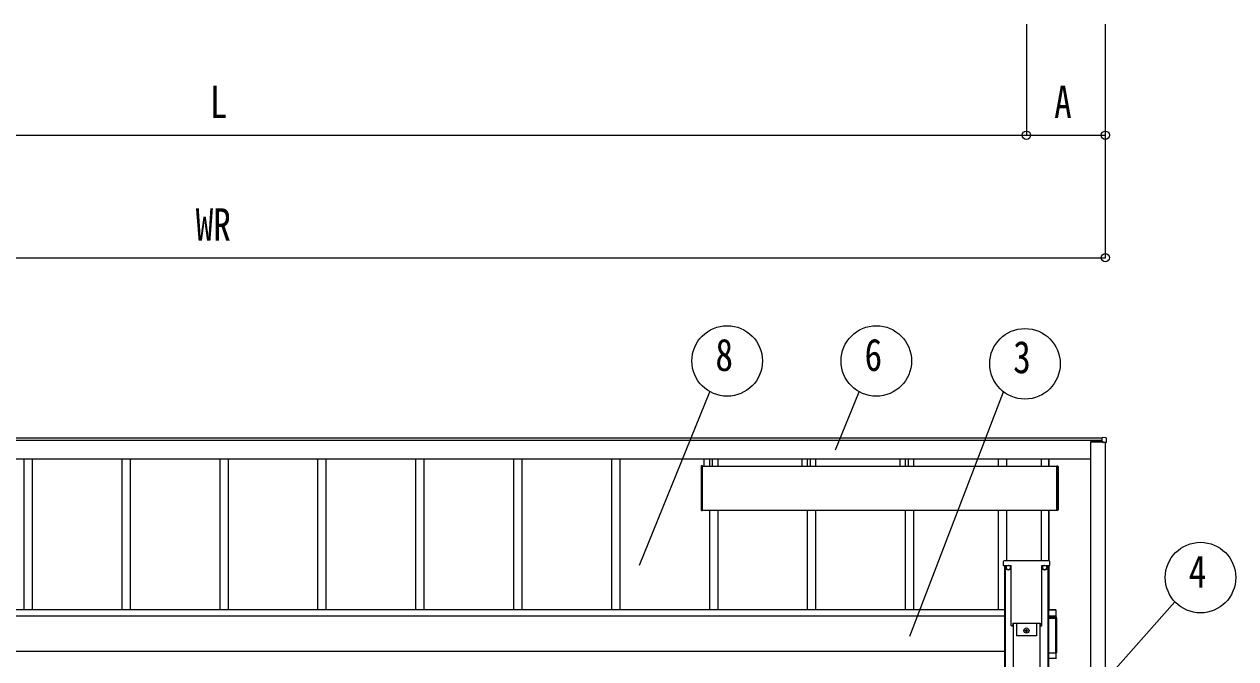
# Model space of a CAD drawing. Units: millimetres, scale not verified. Extents: x -8410 to 8410, y -5940 to 5940.
# Drawn here: x -5469 to -2994, y 1517 to 2812 of the extents above; entities that cross this region are included whole.
import ezdxf
from ezdxf.enums import TextEntityAlignment as Align

# ---------------------------------------------------------------- set-up
doc = ezdxf.new("R2010")
doc.units = ezdxf.units.MM
doc.header["$LTSCALE"] = 30
doc.layers.add('0-5_YKK_A1', color=4, linetype='Continuous')
doc.layers.add('0-6_YKK_D', color=6, linetype='Continuous')
doc.styles.add('ＭＳ ゴシック', font='')
doc.styles.get('ＭＳ ゴシック').set_extended_font_data('MS Gothic')

msp = doc.modelspace()

# ---------------------------------------------------------------- linework, layer by layer
at = {"layer": '0-5_YKK_A1'}
for p, q in [((-3267.46, 1967.52), (-6864.46, 1967.52)), ((-3267.46, 1967.52), (-6864.46, 1967.52)), ((-3267.46, 1962.52), (-6864.46, 1962.52)), ((-3290.96, 1960.02), (-3290.96, 1959.99)), ((-3266.26, 1960.02), (-3290.96, 1960.02)), ((-3290.96, 1959.99), (-3290.96, 353.03)), ((-3290.46, 1959.96), (-3265.96, 1959.96)), ((-3259.93, 1968.61), (-3267.46, 1969.1)), ((-3267.46, 1966.9), (-3267.46, 1969.1)), ((-3259.93, 1968.61), (-3267.46, 1969.1)), ((-3267.46, 1966.38), (-3267.46, 1966.9)), ((-3267.46, 1960.68), (-3267.46, 1966.38)), ((-3267.46, 1960.68), (-3266.24, 1960.69)), ((-3267.46, 1960.4), (-3267.46, 1960.68)), ((-3267.46, 1960.4), (-3266.26, 1960.4)), ((-3266.46, 1960.4), (-3266.46, 1960.22)), ((-3266.46, 1960.22), (-3266.46, 1960.02)), ((-3265.96, 1960.24), (-3265.96, 1960.1)), ((-3265.96, 1958.91), (-3265.96, 1960.1)), ((-3265.64, 1960.09), (-3265.64, 1958.89)), ((-3259.93, 1958.91), (-3265.64, 1958.89)), ((-3260.96, 1958.91), (-3260.96, 353.97)), ((-3259.93, 1968.61), (-3259.93, 1968.61)), ((-3259.46, 1968.12), (-3259.46, 1965.97)), ((-3259.46, 1965.97), (-3259.46, 1958.94)), ((-6840.96, 1925.6), (-3290.96, 1925.6)), ((-5468.96, 1617.1), (-5468.96, 1925.6)), ((-5451.96, 1617.1), (-5451.96, 1925.6)), ((-5268.96, 1617.1), (-5268.96, 1925.6)), ((-5251.96, 1617.1), (-5251.96, 1925.6)), ((-5068.96, 1617.1), (-5068.96, 1925.6)), ((-5051.96, 1617.1), (-5051.96, 1925.6)), ((-4868.96, 1617.1), (-4868.96, 1925.6)), ((-4851.96, 1617.1), (-4851.96, 1925.6)), ((-4668.96, 1617.1), (-4668.96, 1925.6)), ((-4651.96, 1617.1), (-4651.96, 1925.6)), ((-4468.96, 1617.1), (-4468.96, 1925.6)), ((-4451.96, 1617.1), (-4451.96, 1925.6)), ((-4268.96, 1617.1), (-4268.96, 1925.6)), ((-4251.96, 1617.1), (-4251.96, 1925.6)), ((-4086.47, 1910), (-4086.47, 1821.19)), ((-4083.97, 1911.1), (-4085.53, 1911)), ((-4083.97, 1910.1), (-4083.97, 1911.1)), ((-4079.96, 1910.6), (-4079.96, 1925.6)), ((-4068.96, 1910.6), (-4068.96, 1925.6)), ((-4062.96, 1910.6), (-4062.96, 1925.6)), ((-4051.96, 1910.6), (-4051.96, 1925.6)), ((-3879.96, 1910.6), (-3879.96, 1925.6)), ((-3868.96, 1910.6), (-3868.96, 1925.6)), ((-3862.96, 1910.6), (-3862.96, 1925.6)), ((-3851.96, 1910.6), (-3851.96, 1925.6)), ((-3679.96, 1910.6), (-3679.96, 1925.6)), ((-3668.96, 1910.6), (-3668.96, 1925.6)), ((-3662.96, 1910.6), (-3662.96, 1925.6)), ((-3651.96, 1910.6), (-3651.96, 1925.6)), ((-3479.96, 1925.6), (-3479.96, 1910.6)), ((-3479.96, 1925.6), (-3479.96, 1910.6)), ((-3462.66, 1925.6), (-3462.66, 1910.6)), ((-3391.96, 1925.6), (-3391.96, 1910.6)), ((-3391.96, 1925.6), (-3391.96, 1910.6)), ((-3391.66, 1925.6), (-3391.66, 1910.6)), ((-3391.66, 1925.6), (-3391.66, 1910.6)), ((-3376.96, 1925.6), (-3376.96, 1910.6)), ((-3376.96, 1925.6), (-3376.96, 1910.6)), ((-3375.96, 1925.6), (-3375.96, 1910.6)), ((-3375.96, 1925.6), (-3375.96, 1910.6)), ((-3359.97, 1911.1), (-3358.41, 1911)), ((-3359.97, 1910.1), (-3359.97, 1911.1)), ((-3357.47, 1910), (-3357.47, 1821.19)), ((-4083.97, 1820.6), (-3359.97, 1820.6)), ((-4068.96, 1617.1), (-4068.96, 1820.6)), ((-4051.96, 1617.1), (-4051.96, 1820.6)), ((-3868.96, 1617.1), (-3868.96, 1820.6)), ((-3851.96, 1617.1), (-3851.96, 1820.6)), ((-3668.96, 1617.1), (-3668.96, 1820.6)), ((-3651.96, 1617.1), (-3651.96, 1820.6)), ((-3479.96, 1820.6), (-3479.96, 1617.1)), ((-3462.66, 1820.6), (-3462.66, 1717.39)), ((-3391.96, 1820.6), (-3391.96, 1717.39)), ((-3391.66, 1820.6), (-3391.66, 1717.39)), ((-3376.96, 1820.6), (-3376.96, 1717.39)), ((-3375.96, 1820.6), (-3375.96, 1717.3)), ((-3469.33, 1707.89), (-3454.32, 1707.89)), ((-3453.79, 1717.39), (-3467.37, 1717.39)), ((-3463.46, 1707.89), (-3463.46, 1703.89)), ((-3454.46, 1707.89), (-3454.46, 1703.89)), ((-3454.32, 1707.89), (-3453.32, 1707.89)), ((-3452.3, 1717.39), (-3453.79, 1717.39)), ((-3453.22, 1707.89), (-3453.32, 1707.89)), ((-3453.21, 1584.53), (-3453.21, 1707.74)), ((-3451.92, 1717.39), (-3452.3, 1717.39)), ((-3392, 1717.39), (-3451.92, 1717.39)), ((-3391.62, 1717.39), (-3392, 1717.39)), ((-3390.13, 1717.39), (-3391.62, 1717.39)), ((-3390.71, 1584.53), (-3390.71, 1707.74)), ((-3390.7, 1707.89), (-3390.6, 1707.89)), ((-3390.6, 1707.89), (-3389.6, 1707.89)), ((-3376.55, 1717.39), (-3390.13, 1717.39)), ((-3389.6, 1707.89), (-3374.59, 1707.89)), ((-3389.46, 1707.89), (-3389.46, 1703.89)), ((-3380.46, 1707.89), (-3380.46, 1703.89)), ((-3378.16, 1707.49), (-3378.16, 360.39)), ((-3376.96, 1707.49), (-3376.96, 360.39)), ((-3375.96, 1707.49), (-3375.96, 1617.1)), ((-3374.59, 1707.89), (-3374.09, 1707.89)), ((-3374.09, 1707.89), (-3374.56, 1715.51)), ((-3466.96, 1617.1), (-6664.96, 1617.1)), ((-3466.96, 1617.1), (-6664.96, 1617.1)), ((-3361.96, 1617.1), (-3376.96, 1617.1)), ((-3361.96, 1617.1), (-3376.96, 1617.1)), ((-3361.96, 1617.04), (-3376.96, 1617.04)), ((-3361.96, 1616.52), (-3376.96, 1616.52)), ((-3361.96, 1617.1), (-3361.96, 1617.04)), ((-3361.96, 1617.1), (-3361.96, 1617.1)), ((-3361.96, 1617.04), (-3361.96, 1616.52)), ((-3361.96, 1616.52), (-3361.96, 1604.03)), ((-3466.96, 1604.1), (-6664.96, 1604.1)), ((-3452.85, 1584.39), (-3453.2, 1584.39)), ((-3452.85, 1584.39), (-3452.35, 1584.39)), ((-3452.35, 1584.39), (-3450.31, 1584.39)), ((-3450, 1589.72), (-3450.31, 1584.39)), ((-3449.46, 1589.72), (-3449.46, 358.74)), ((-3442.46, 1589.72), (-3442.46, 1563.89)), ((-3401.46, 1589.72), (-3401.46, 1563.89)), ((-3394.46, 1589.72), (-3394.46, 358.74)), ((-3393.61, 1584.39), (-3391.57, 1584.39)), ((-3391.57, 1584.39), (-3391.07, 1584.39)), ((-3391.07, 1584.39), (-3390.72, 1584.39)), ((-3361.96, 1604.03), (-3376.96, 1604.03)), ((-3361.96, 1601.93), (-3376.96, 1601.93)), ((-3376.96, 1600.07), (-3376.96, 1600.07)), ((-3376.46, 1600.55), (-3362.26, 1600.55)), ((-3376.46, 1600.47), (-3376.46, 1600.55)), ((-3376.46, 1600.47), (-3361.96, 1600.47)), ((-3361.96, 1604.03), (-3361.96, 1602.5)), ((-3361.96, 1600.56), (-3361.96, 1602.5)), ((-3361.96, 1529.57), (-3361.96, 1600.47)), ((-3360.46, 1600.55), (-3360.46, 1602.67)), ((-3360.46, 1600.55), (-3360.46, 1529.65)), ((-3401.46, 1563.89), (-3442.46, 1563.89)), ((-3421.48, 1573.45), (-3421.48, 1572.49)), ((-3466.96, 1532.34), (-6664.96, 1532.34)), ((-3361.96, 1517.65), (-3376.96, 1517.65)), ((-3376.46, 1529.57), (-3361.96, 1529.57)), ((-3361.96, 1529.57), (-3361.96, 1517.65)), ((-3361.96, 1517.65), (-3361.96, 1517.18))]:
    msp.add_line(p, q, dxfattribs=at)
for points in [[(-4085.53, 1820.19), (-4083.97, 1820.1), (-4083.97, 1821.1), (-4083.97, 1910.1)], [(-4083.97, 1910.6), (-3359.97, 1910.6), (-3359.97, 1820.6)], [(-3358.41, 1820.19), (-3359.97, 1820.1), (-3359.97, 1821.1), (-3359.97, 1910.1)], [(-3469.36, 1715.51), (-3469.83, 1707.89), (-3469.33, 1707.89)], [(-3466.96, 1707.49), (-3466.96, 1565.83), (-3466.96, 743.52), (-3466.96, 360.39)], [(-3465.76, 1707.49), (-3465.76, 743.52), (-3465.76, 360.39)], [(-3450, 1589.72), (-3393.92, 1589.72), (-3393.61, 1584.39)], [(-3423.4, 1574.41), (-3424.36, 1574.41), (-3424.36, 1575.37), (-3423.4, 1575.37)], [(-3422.44, 1576.33), (-3422.44, 1577.29), (-3421.48, 1577.29), (-3421.48, 1576.33)], [(-3421.48, 1572.49), (-3422.44, 1572.49), (-3422.44, 1573.45)], [(-3420.52, 1575.37), (-3419.56, 1575.37), (-3419.56, 1574.41), (-3420.52, 1574.41)]]:
    msp.add_lwpolyline(points, dxfattribs=at)
for centre, radius in [((-3458.96, 1703.39), 5), ((-3384.96, 1703.39), 5), ((-3421.96, 1574.89), 5.3)]:
    msp.add_circle(centre, radius, dxfattribs=at)
for centre, radius, start, end in [((-3290.59, 1962.37), 2.41, 261.04481, 272.9634), ((-3267.36, 1960.61), 1.12, 349.19192, 3.8225), ((-3266.19, 1961.47), 1.45, 267.0366, 278.95519), ((-3265.72, 1961.65), 1.56, 261.33535, 273.02754), ((-3265.72, 1960.45), 1.56, 261.33535, 273.02754), ((-3259.96, 1968.12), 0.5, 0, 86.3221), ((-3259.96, 1968.12), 0.5, 0.03611, 86.54232), ((-3259.82, 1961.12), 2.22, 267.09557, 279.27313), ((-4085.47, 1910), 1, 93.5, 180), ((-3358.47, 1910), 1, 0, 86.5), ((-4085.47, 1821.19), 1, 180, 266.5), ((-3358.47, 1821.19), 1, 273.5, 0), ((-3467.37, 1715.39), 2, 90, 176.5), ((-3376.55, 1715.39), 2, 3.5, 90), ((-3458.96, 1703.89), 4.5, 180, 270), ((-3458.96, 1703.89), 4.5, 270, 0), ((-3384.96, 1703.89), 4.5, 180, 270), ((-3384.96, 1703.89), 4.5, 270, 0), ((-3376.46, 1600.05), 0.5, 89.96074, 179.96069), ((-3376.46, 1599.97), 0.5, 89.96074, 179.96069), ((-3362.19, 1601.99), 1.45, 267.0366, 278.95519), ((-3361.59, 1595.52), 7.23, 81.04481, 92.9634), ((-3361.59, 1607.69), 7.23, 267.0366, 278.95519), ((-3423.4, 1576.33), 0.96, 270, 0), ((-3423.4, 1573.45), 0.96, 0, 90), ((-3420.52, 1576.33), 0.96, 180, 270), ((-3420.52, 1573.45), 0.96, 90, 180), ((-3376.46, 1530.07), 0.5, 180.03931, 270.03926), ((-3361.59, 1536.79), 7.23, 267.0366, 278.95519)]:
    msp.add_arc(centre, radius, start, end, dxfattribs=at)
for centre, major_axis, ratio, start_param, end_param in [((-3266.26, 1960.1), (-0.234, -0.189), 0.99347, 2.4632387, 4.034035), ((-3266.24, 1960.09), (-0.501, -0.331), 0.996522, 2.5592572, 4.1300536), ((-3453.25, 1707.39), (0.031, 0.5), 0.061627, 5.5016142, 6.2870124), ((-3390.67, 1707.39), (-0.031, 0.5), 0.061627, 6.2793582, 7.0647564), ((-3453.17, 1584.89), (0.031, 0.5), 0.061627, 2.3600215, 3.1454197), ((-3390.75, 1584.89), (-0.031, 0.5), 0.061627, 3.1377656, 3.9231638)]:
    msp.add_ellipse(centre, major_axis=major_axis, ratio=ratio, start_param=start_param, end_param=end_param, dxfattribs=at)
at = {"layer": '0-6_YKK_D'}
for p, q in [((-3421.96, 2812.41), (-3421.96, 2584.96)), ((-3421.96, 2812.41), (-3421.96, 2584.96)), ((-3260.96, 2812.41), (-3260.96, 2584.96)), ((-3260.96, 2812.41), (-3260.96, 2334.96)), ((-6709.96, 2585.96), (-3421.96, 2585.96)), ((-3421.96, 2585.96), (-3260.96, 2585.96)), ((-6870.96, 2335.96), (-3260.96, 2335.96)), ((-4212.22, 1708.46), (-4068.34, 2062.31)), ((-3812.06, 1943.68), (-3763.82, 2062.31)), ((-3659.85, 1563.63), (-3468.97, 2062.32)), ((-3260.92, 1473.04), (-3118.82, 1633.65))]:
    msp.add_line(p, q, dxfattribs=at)
for centre, radius in [((-3421.96, 2585.96), 8.5), ((-3421.96, 2585.96), 8.5), ((-3260.96, 2585.96), 8.5), ((-3260.96, 2335.96), 8.5), ((-4033.23, 2125.17), 72), ((-3728.71, 2125.17), 72), ((-3425.05, 2119.37), 72), ((-3066.48, 1683.09), 72)]:
    msp.add_circle(centre, radius, dxfattribs=at)

# ---------------------------------------------------------------- texts
at = {"layer": '0-6_YKK_D', "style": 'ＭＳ ゴシック', "width": 0.8}
for s, p in [('L', (-5089.96, 2600.96)), ('A', (-3365.46, 2600.96)), ('WR', (-5118.76, 2350.96)), ('8', (-4057.23, 2084.97)), ('6', (-3752.71, 2084.97)), ('3', (-3449.05, 2080.37)), ('4', (-3090.48, 1642.89))]:
    msp.add_text(s, height=65.98, dxfattribs=at).set_placement(p, align=Align.BOTTOM_LEFT)

doc.saveas('drawing.dxf')
